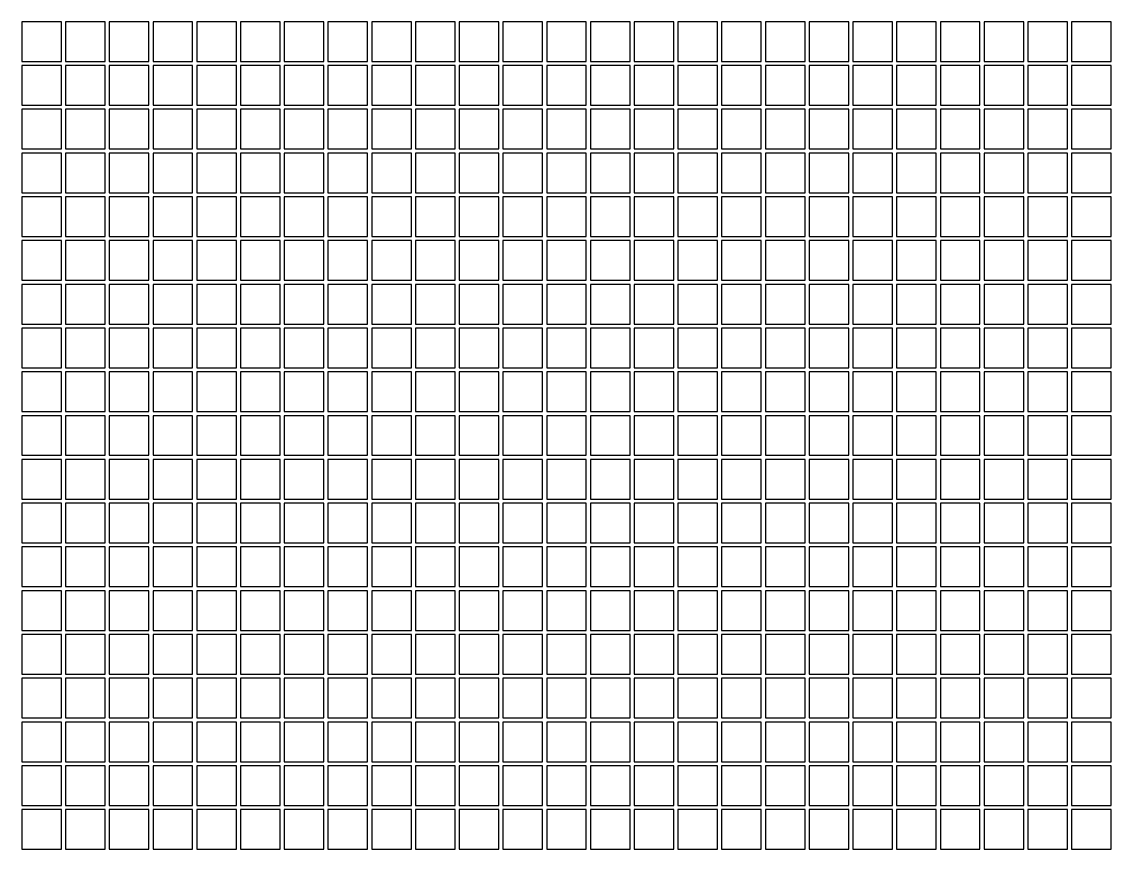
# Model space of a CAD drawing. Extents: x -1 to 152, y 0 to 80.
# Drawn here: x 87.31 to 91.544, y 50.17 to 53.384 of the extents above; entities that cross this region are included whole.
import ezdxf

# ---------------------------------------------------------------- set-up
doc = ezdxf.new("R2010")
doc.units = 0
doc.header["$MEASUREMENT"] = 0
doc.layers.add('Pixel', color=4, linetype='Continuous')

msp = doc.modelspace()

# ---------------------------------------------------------------- linework, layer by layer
at = {"layer": 'Pixel'}
for points in [[(87.31, 53.23), (87.464, 53.23), (87.464, 53.384), (87.31, 53.384)], [(87.48, 53.23), (87.634, 53.23), (87.634, 53.384), (87.48, 53.384)], [(87.65, 53.23), (87.804, 53.23), (87.804, 53.384), (87.65, 53.384)], [(87.82, 53.23), (87.974, 53.23), (87.974, 53.384), (87.82, 53.384)], [(87.99, 53.23), (88.144, 53.23), (88.144, 53.384), (87.99, 53.384)], [(88.16, 53.23), (88.314, 53.23), (88.314, 53.384), (88.16, 53.384)], [(88.33, 53.23), (88.484, 53.23), (88.484, 53.384), (88.33, 53.384)], [(88.5, 53.23), (88.654, 53.23), (88.654, 53.384), (88.5, 53.384)], [(88.67, 53.23), (88.824, 53.23), (88.824, 53.384), (88.67, 53.384)], [(88.84, 53.23), (88.994, 53.23), (88.994, 53.384), (88.84, 53.384)], [(89.01, 53.23), (89.164, 53.23), (89.164, 53.384), (89.01, 53.384)], [(89.18, 53.23), (89.334, 53.23), (89.334, 53.384), (89.18, 53.384)], [(89.35, 53.23), (89.504, 53.23), (89.504, 53.384), (89.35, 53.384)], [(89.52, 53.23), (89.674, 53.23), (89.674, 53.384), (89.52, 53.384)], [(89.69, 53.23), (89.844, 53.23), (89.844, 53.384), (89.69, 53.384)], [(89.86, 53.23), (90.014, 53.23), (90.014, 53.384), (89.86, 53.384)], [(90.03, 53.23), (90.184, 53.23), (90.184, 53.384), (90.03, 53.384)], [(90.2, 53.23), (90.354, 53.23), (90.354, 53.384), (90.2, 53.384)], [(90.37, 53.23), (90.524, 53.23), (90.524, 53.384), (90.37, 53.384)], [(90.54, 53.23), (90.694, 53.23), (90.694, 53.384), (90.54, 53.384)], [(90.71, 53.23), (90.864, 53.23), (90.864, 53.384), (90.71, 53.384)], [(90.88, 53.23), (91.034, 53.23), (91.034, 53.384), (90.88, 53.384)], [(91.05, 53.23), (91.204, 53.23), (91.204, 53.384), (91.05, 53.384)], [(91.22, 53.23), (91.374, 53.23), (91.374, 53.384), (91.22, 53.384)], [(91.39, 53.23), (91.544, 53.23), (91.544, 53.384), (91.39, 53.384)], [(87.31, 53.06), (87.464, 53.06), (87.464, 53.214), (87.31, 53.214)], [(87.48, 53.06), (87.634, 53.06), (87.634, 53.214), (87.48, 53.214)], [(87.65, 53.06), (87.804, 53.06), (87.804, 53.214), (87.65, 53.214)], [(87.82, 53.06), (87.974, 53.06), (87.974, 53.214), (87.82, 53.214)], [(87.99, 53.06), (88.144, 53.06), (88.144, 53.214), (87.99, 53.214)], [(88.16, 53.06), (88.314, 53.06), (88.314, 53.214), (88.16, 53.214)], [(88.33, 53.06), (88.484, 53.06), (88.484, 53.214), (88.33, 53.214)], [(88.5, 53.06), (88.654, 53.06), (88.654, 53.214), (88.5, 53.214)], [(88.67, 53.06), (88.824, 53.06), (88.824, 53.214), (88.67, 53.214)], [(88.84, 53.06), (88.994, 53.06), (88.994, 53.214), (88.84, 53.214)], [(89.01, 53.06), (89.164, 53.06), (89.164, 53.214), (89.01, 53.214)], [(89.18, 53.06), (89.334, 53.06), (89.334, 53.214), (89.18, 53.214)], [(89.35, 53.06), (89.504, 53.06), (89.504, 53.214), (89.35, 53.214)], [(89.52, 53.06), (89.674, 53.06), (89.674, 53.214), (89.52, 53.214)], [(89.69, 53.06), (89.844, 53.06), (89.844, 53.214), (89.69, 53.214)], [(89.86, 53.06), (90.014, 53.06), (90.014, 53.214), (89.86, 53.214)], [(90.03, 53.06), (90.184, 53.06), (90.184, 53.214), (90.03, 53.214)], [(90.2, 53.06), (90.354, 53.06), (90.354, 53.214), (90.2, 53.214)], [(90.37, 53.06), (90.524, 53.06), (90.524, 53.214), (90.37, 53.214)], [(90.54, 53.06), (90.694, 53.06), (90.694, 53.214), (90.54, 53.214)], [(90.71, 53.06), (90.864, 53.06), (90.864, 53.214), (90.71, 53.214)], [(90.88, 53.06), (91.034, 53.06), (91.034, 53.214), (90.88, 53.214)], [(91.05, 53.06), (91.204, 53.06), (91.204, 53.214), (91.05, 53.214)], [(91.22, 53.06), (91.374, 53.06), (91.374, 53.214), (91.22, 53.214)], [(91.39, 53.06), (91.544, 53.06), (91.544, 53.214), (91.39, 53.214)], [(87.31, 52.89), (87.464, 52.89), (87.464, 53.044), (87.31, 53.044)], [(87.48, 52.89), (87.634, 52.89), (87.634, 53.044), (87.48, 53.044)], [(87.65, 52.89), (87.804, 52.89), (87.804, 53.044), (87.65, 53.044)], [(87.82, 52.89), (87.974, 52.89), (87.974, 53.044), (87.82, 53.044)], [(87.99, 52.89), (88.144, 52.89), (88.144, 53.044), (87.99, 53.044)], [(88.16, 52.89), (88.314, 52.89), (88.314, 53.044), (88.16, 53.044)], [(88.33, 52.89), (88.484, 52.89), (88.484, 53.044), (88.33, 53.044)], [(88.5, 52.89), (88.654, 52.89), (88.654, 53.044), (88.5, 53.044)], [(88.67, 52.89), (88.824, 52.89), (88.824, 53.044), (88.67, 53.044)], [(88.84, 52.89), (88.994, 52.89), (88.994, 53.044), (88.84, 53.044)], [(89.01, 52.89), (89.164, 52.89), (89.164, 53.044), (89.01, 53.044)], [(89.18, 52.89), (89.334, 52.89), (89.334, 53.044), (89.18, 53.044)], [(89.35, 52.89), (89.504, 52.89), (89.504, 53.044), (89.35, 53.044)], [(89.52, 52.89), (89.674, 52.89), (89.674, 53.044), (89.52, 53.044)], [(89.69, 52.89), (89.844, 52.89), (89.844, 53.044), (89.69, 53.044)], [(89.86, 52.89), (90.014, 52.89), (90.014, 53.044), (89.86, 53.044)], [(90.03, 52.89), (90.184, 52.89), (90.184, 53.044), (90.03, 53.044)], [(90.2, 52.89), (90.354, 52.89), (90.354, 53.044), (90.2, 53.044)], [(90.37, 52.89), (90.524, 52.89), (90.524, 53.044), (90.37, 53.044)], [(90.54, 52.89), (90.694, 52.89), (90.694, 53.044), (90.54, 53.044)], [(90.71, 52.89), (90.864, 52.89), (90.864, 53.044), (90.71, 53.044)], [(90.88, 52.89), (91.034, 52.89), (91.034, 53.044), (90.88, 53.044)], [(91.05, 52.89), (91.204, 52.89), (91.204, 53.044), (91.05, 53.044)], [(91.22, 52.89), (91.374, 52.89), (91.374, 53.044), (91.22, 53.044)], [(91.39, 52.89), (91.544, 52.89), (91.544, 53.044), (91.39, 53.044)], [(87.31, 52.72), (87.464, 52.72), (87.464, 52.874), (87.31, 52.874)], [(87.48, 52.72), (87.634, 52.72), (87.634, 52.874), (87.48, 52.874)], [(87.65, 52.72), (87.804, 52.72), (87.804, 52.874), (87.65, 52.874)], [(87.82, 52.72), (87.974, 52.72), (87.974, 52.874), (87.82, 52.874)], [(87.99, 52.72), (88.144, 52.72), (88.144, 52.874), (87.99, 52.874)], [(88.16, 52.72), (88.314, 52.72), (88.314, 52.874), (88.16, 52.874)], [(88.33, 52.72), (88.484, 52.72), (88.484, 52.874), (88.33, 52.874)], [(88.5, 52.72), (88.654, 52.72), (88.654, 52.874), (88.5, 52.874)], [(88.67, 52.72), (88.824, 52.72), (88.824, 52.874), (88.67, 52.874)], [(88.84, 52.72), (88.994, 52.72), (88.994, 52.874), (88.84, 52.874)], [(89.01, 52.72), (89.164, 52.72), (89.164, 52.874), (89.01, 52.874)], [(89.18, 52.72), (89.334, 52.72), (89.334, 52.874), (89.18, 52.874)], [(89.35, 52.72), (89.504, 52.72), (89.504, 52.874), (89.35, 52.874)], [(89.52, 52.72), (89.674, 52.72), (89.674, 52.874), (89.52, 52.874)], [(89.69, 52.72), (89.844, 52.72), (89.844, 52.874), (89.69, 52.874)], [(89.86, 52.72), (90.014, 52.72), (90.014, 52.874), (89.86, 52.874)], [(90.03, 52.72), (90.184, 52.72), (90.184, 52.874), (90.03, 52.874)], [(90.2, 52.72), (90.354, 52.72), (90.354, 52.874), (90.2, 52.874)], [(90.37, 52.72), (90.524, 52.72), (90.524, 52.874), (90.37, 52.874)], [(90.54, 52.72), (90.694, 52.72), (90.694, 52.874), (90.54, 52.874)], [(90.71, 52.72), (90.864, 52.72), (90.864, 52.874), (90.71, 52.874)], [(90.88, 52.72), (91.034, 52.72), (91.034, 52.874), (90.88, 52.874)], [(91.05, 52.72), (91.204, 52.72), (91.204, 52.874), (91.05, 52.874)], [(91.22, 52.72), (91.374, 52.72), (91.374, 52.874), (91.22, 52.874)], [(91.39, 52.72), (91.544, 52.72), (91.544, 52.874), (91.39, 52.874)], [(87.31, 52.55), (87.464, 52.55), (87.464, 52.704), (87.31, 52.704)], [(87.48, 52.55), (87.634, 52.55), (87.634, 52.704), (87.48, 52.704)], [(87.65, 52.55), (87.804, 52.55), (87.804, 52.704), (87.65, 52.704)], [(87.82, 52.55), (87.974, 52.55), (87.974, 52.704), (87.82, 52.704)], [(87.99, 52.55), (88.144, 52.55), (88.144, 52.704), (87.99, 52.704)], [(88.16, 52.55), (88.314, 52.55), (88.314, 52.704), (88.16, 52.704)], [(88.33, 52.55), (88.484, 52.55), (88.484, 52.704), (88.33, 52.704)], [(88.5, 52.55), (88.654, 52.55), (88.654, 52.704), (88.5, 52.704)], [(88.67, 52.55), (88.824, 52.55), (88.824, 52.704), (88.67, 52.704)], [(88.84, 52.55), (88.994, 52.55), (88.994, 52.704), (88.84, 52.704)], [(89.01, 52.55), (89.164, 52.55), (89.164, 52.704), (89.01, 52.704)], [(89.18, 52.55), (89.334, 52.55), (89.334, 52.704), (89.18, 52.704)], [(89.35, 52.55), (89.504, 52.55), (89.504, 52.704), (89.35, 52.704)], [(89.52, 52.55), (89.674, 52.55), (89.674, 52.704), (89.52, 52.704)], [(89.69, 52.55), (89.844, 52.55), (89.844, 52.704), (89.69, 52.704)], [(89.86, 52.55), (90.014, 52.55), (90.014, 52.704), (89.86, 52.704)], [(90.03, 52.55), (90.184, 52.55), (90.184, 52.704), (90.03, 52.704)], [(90.2, 52.55), (90.354, 52.55), (90.354, 52.704), (90.2, 52.704)], [(90.37, 52.55), (90.524, 52.55), (90.524, 52.704), (90.37, 52.704)], [(90.54, 52.55), (90.694, 52.55), (90.694, 52.704), (90.54, 52.704)], [(90.71, 52.55), (90.864, 52.55), (90.864, 52.704), (90.71, 52.704)], [(90.88, 52.55), (91.034, 52.55), (91.034, 52.704), (90.88, 52.704)], [(91.05, 52.55), (91.204, 52.55), (91.204, 52.704), (91.05, 52.704)], [(91.22, 52.55), (91.374, 52.55), (91.374, 52.704), (91.22, 52.704)], [(91.39, 52.55), (91.544, 52.55), (91.544, 52.704), (91.39, 52.704)], [(87.31, 52.38), (87.464, 52.38), (87.464, 52.534), (87.31, 52.534)], [(87.48, 52.38), (87.634, 52.38), (87.634, 52.534), (87.48, 52.534)], [(87.65, 52.38), (87.804, 52.38), (87.804, 52.534), (87.65, 52.534)], [(87.82, 52.38), (87.974, 52.38), (87.974, 52.534), (87.82, 52.534)], [(87.99, 52.38), (88.144, 52.38), (88.144, 52.534), (87.99, 52.534)], [(88.16, 52.38), (88.314, 52.38), (88.314, 52.534), (88.16, 52.534)], [(88.33, 52.38), (88.484, 52.38), (88.484, 52.534), (88.33, 52.534)], [(88.5, 52.38), (88.654, 52.38), (88.654, 52.534), (88.5, 52.534)], [(88.67, 52.38), (88.824, 52.38), (88.824, 52.534), (88.67, 52.534)], [(88.84, 52.38), (88.994, 52.38), (88.994, 52.534), (88.84, 52.534)], [(89.01, 52.38), (89.164, 52.38), (89.164, 52.534), (89.01, 52.534)], [(89.18, 52.38), (89.334, 52.38), (89.334, 52.534), (89.18, 52.534)], [(89.35, 52.38), (89.504, 52.38), (89.504, 52.534), (89.35, 52.534)], [(89.52, 52.38), (89.674, 52.38), (89.674, 52.534), (89.52, 52.534)], [(89.69, 52.38), (89.844, 52.38), (89.844, 52.534), (89.69, 52.534)], [(89.86, 52.38), (90.014, 52.38), (90.014, 52.534), (89.86, 52.534)], [(90.03, 52.38), (90.184, 52.38), (90.184, 52.534), (90.03, 52.534)], [(90.2, 52.38), (90.354, 52.38), (90.354, 52.534), (90.2, 52.534)], [(90.37, 52.38), (90.524, 52.38), (90.524, 52.534), (90.37, 52.534)], [(90.54, 52.38), (90.694, 52.38), (90.694, 52.534), (90.54, 52.534)], [(90.71, 52.38), (90.864, 52.38), (90.864, 52.534), (90.71, 52.534)], [(90.88, 52.38), (91.034, 52.38), (91.034, 52.534), (90.88, 52.534)], [(91.05, 52.38), (91.204, 52.38), (91.204, 52.534), (91.05, 52.534)], [(91.22, 52.38), (91.374, 52.38), (91.374, 52.534), (91.22, 52.534)], [(91.39, 52.38), (91.544, 52.38), (91.544, 52.534), (91.39, 52.534)], [(87.31, 52.21), (87.464, 52.21), (87.464, 52.364), (87.31, 52.364)], [(87.48, 52.21), (87.634, 52.21), (87.634, 52.364), (87.48, 52.364)], [(87.65, 52.21), (87.804, 52.21), (87.804, 52.364), (87.65, 52.364)], [(87.82, 52.21), (87.974, 52.21), (87.974, 52.364), (87.82, 52.364)], [(87.99, 52.21), (88.144, 52.21), (88.144, 52.364), (87.99, 52.364)], [(88.16, 52.21), (88.314, 52.21), (88.314, 52.364), (88.16, 52.364)], [(88.33, 52.21), (88.484, 52.21), (88.484, 52.364), (88.33, 52.364)], [(88.5, 52.21), (88.654, 52.21), (88.654, 52.364), (88.5, 52.364)], [(88.67, 52.21), (88.824, 52.21), (88.824, 52.364), (88.67, 52.364)], [(88.84, 52.21), (88.994, 52.21), (88.994, 52.364), (88.84, 52.364)], [(89.01, 52.21), (89.164, 52.21), (89.164, 52.364), (89.01, 52.364)], [(89.18, 52.21), (89.334, 52.21), (89.334, 52.364), (89.18, 52.364)], [(89.35, 52.21), (89.504, 52.21), (89.504, 52.364), (89.35, 52.364)], [(89.52, 52.21), (89.674, 52.21), (89.674, 52.364), (89.52, 52.364)], [(89.69, 52.21), (89.844, 52.21), (89.844, 52.364), (89.69, 52.364)], [(89.86, 52.21), (90.014, 52.21), (90.014, 52.364), (89.86, 52.364)], [(90.03, 52.21), (90.184, 52.21), (90.184, 52.364), (90.03, 52.364)], [(90.2, 52.21), (90.354, 52.21), (90.354, 52.364), (90.2, 52.364)], [(90.37, 52.21), (90.524, 52.21), (90.524, 52.364), (90.37, 52.364)], [(90.54, 52.21), (90.694, 52.21), (90.694, 52.364), (90.54, 52.364)], [(90.71, 52.21), (90.864, 52.21), (90.864, 52.364), (90.71, 52.364)], [(90.88, 52.21), (91.034, 52.21), (91.034, 52.364), (90.88, 52.364)], [(91.05, 52.21), (91.204, 52.21), (91.204, 52.364), (91.05, 52.364)], [(91.22, 52.21), (91.374, 52.21), (91.374, 52.364), (91.22, 52.364)], [(91.39, 52.21), (91.544, 52.21), (91.544, 52.364), (91.39, 52.364)], [(87.31, 52.04), (87.464, 52.04), (87.464, 52.194), (87.31, 52.194)], [(87.48, 52.04), (87.634, 52.04), (87.634, 52.194), (87.48, 52.194)], [(87.65, 52.04), (87.804, 52.04), (87.804, 52.194), (87.65, 52.194)], [(87.82, 52.04), (87.974, 52.04), (87.974, 52.194), (87.82, 52.194)], [(87.99, 52.04), (88.144, 52.04), (88.144, 52.194), (87.99, 52.194)], [(88.16, 52.04), (88.314, 52.04), (88.314, 52.194), (88.16, 52.194)], [(88.33, 52.04), (88.484, 52.04), (88.484, 52.194), (88.33, 52.194)], [(88.5, 52.04), (88.654, 52.04), (88.654, 52.194), (88.5, 52.194)], [(88.67, 52.04), (88.824, 52.04), (88.824, 52.194), (88.67, 52.194)], [(88.84, 52.04), (88.994, 52.04), (88.994, 52.194), (88.84, 52.194)], [(89.01, 52.04), (89.164, 52.04), (89.164, 52.194), (89.01, 52.194)], [(89.18, 52.04), (89.334, 52.04), (89.334, 52.194), (89.18, 52.194)], [(89.35, 52.04), (89.504, 52.04), (89.504, 52.194), (89.35, 52.194)], [(89.52, 52.04), (89.674, 52.04), (89.674, 52.194), (89.52, 52.194)], [(89.69, 52.04), (89.844, 52.04), (89.844, 52.194), (89.69, 52.194)], [(89.86, 52.04), (90.014, 52.04), (90.014, 52.194), (89.86, 52.194)], [(90.03, 52.04), (90.184, 52.04), (90.184, 52.194), (90.03, 52.194)], [(90.2, 52.04), (90.354, 52.04), (90.354, 52.194), (90.2, 52.194)], [(90.37, 52.04), (90.524, 52.04), (90.524, 52.194), (90.37, 52.194)], [(90.54, 52.04), (90.694, 52.04), (90.694, 52.194), (90.54, 52.194)], [(90.71, 52.04), (90.864, 52.04), (90.864, 52.194), (90.71, 52.194)], [(90.88, 52.04), (91.034, 52.04), (91.034, 52.194), (90.88, 52.194)], [(91.05, 52.04), (91.204, 52.04), (91.204, 52.194), (91.05, 52.194)], [(91.22, 52.04), (91.374, 52.04), (91.374, 52.194), (91.22, 52.194)], [(91.39, 52.04), (91.544, 52.04), (91.544, 52.194), (91.39, 52.194)], [(87.31, 51.87), (87.464, 51.87), (87.464, 52.024), (87.31, 52.024)], [(87.48, 51.87), (87.634, 51.87), (87.634, 52.024), (87.48, 52.024)], [(87.65, 51.87), (87.804, 51.87), (87.804, 52.024), (87.65, 52.024)], [(87.82, 51.87), (87.974, 51.87), (87.974, 52.024), (87.82, 52.024)], [(87.99, 51.87), (88.144, 51.87), (88.144, 52.024), (87.99, 52.024)], [(88.16, 51.87), (88.314, 51.87), (88.314, 52.024), (88.16, 52.024)], [(88.33, 51.87), (88.484, 51.87), (88.484, 52.024), (88.33, 52.024)], [(88.5, 51.87), (88.654, 51.87), (88.654, 52.024), (88.5, 52.024)], [(88.67, 51.87), (88.824, 51.87), (88.824, 52.024), (88.67, 52.024)], [(88.84, 51.87), (88.994, 51.87), (88.994, 52.024), (88.84, 52.024)], [(89.01, 51.87), (89.164, 51.87), (89.164, 52.024), (89.01, 52.024)], [(89.18, 51.87), (89.334, 51.87), (89.334, 52.024), (89.18, 52.024)], [(89.35, 51.87), (89.504, 51.87), (89.504, 52.024), (89.35, 52.024)], [(89.52, 51.87), (89.674, 51.87), (89.674, 52.024), (89.52, 52.024)], [(89.69, 51.87), (89.844, 51.87), (89.844, 52.024), (89.69, 52.024)], [(89.86, 51.87), (90.014, 51.87), (90.014, 52.024), (89.86, 52.024)], [(90.03, 51.87), (90.184, 51.87), (90.184, 52.024), (90.03, 52.024)], [(90.2, 51.87), (90.354, 51.87), (90.354, 52.024), (90.2, 52.024)], [(90.37, 51.87), (90.524, 51.87), (90.524, 52.024), (90.37, 52.024)], [(90.54, 51.87), (90.694, 51.87), (90.694, 52.024), (90.54, 52.024)], [(90.71, 51.87), (90.864, 51.87), (90.864, 52.024), (90.71, 52.024)], [(90.88, 51.87), (91.034, 51.87), (91.034, 52.024), (90.88, 52.024)], [(91.05, 51.87), (91.204, 51.87), (91.204, 52.024), (91.05, 52.024)], [(91.22, 51.87), (91.374, 51.87), (91.374, 52.024), (91.22, 52.024)], [(91.39, 51.87), (91.544, 51.87), (91.544, 52.024), (91.39, 52.024)], [(87.31, 51.7), (87.464, 51.7), (87.464, 51.854), (87.31, 51.854)], [(87.48, 51.7), (87.634, 51.7), (87.634, 51.854), (87.48, 51.854)], [(87.65, 51.7), (87.804, 51.7), (87.804, 51.854), (87.65, 51.854)], [(87.82, 51.7), (87.974, 51.7), (87.974, 51.854), (87.82, 51.854)], [(87.99, 51.7), (88.144, 51.7), (88.144, 51.854), (87.99, 51.854)], [(88.16, 51.7), (88.314, 51.7), (88.314, 51.854), (88.16, 51.854)], [(88.33, 51.7), (88.484, 51.7), (88.484, 51.854), (88.33, 51.854)], [(88.5, 51.7), (88.654, 51.7), (88.654, 51.854), (88.5, 51.854)], [(88.67, 51.7), (88.824, 51.7), (88.824, 51.854), (88.67, 51.854)], [(88.84, 51.7), (88.994, 51.7), (88.994, 51.854), (88.84, 51.854)], [(89.01, 51.7), (89.164, 51.7), (89.164, 51.854), (89.01, 51.854)], [(89.18, 51.7), (89.334, 51.7), (89.334, 51.854), (89.18, 51.854)], [(89.35, 51.7), (89.504, 51.7), (89.504, 51.854), (89.35, 51.854)], [(89.52, 51.7), (89.674, 51.7), (89.674, 51.854), (89.52, 51.854)], [(89.69, 51.7), (89.844, 51.7), (89.844, 51.854), (89.69, 51.854)], [(89.86, 51.7), (90.014, 51.7), (90.014, 51.854), (89.86, 51.854)], [(90.03, 51.7), (90.184, 51.7), (90.184, 51.854), (90.03, 51.854)], [(90.2, 51.7), (90.354, 51.7), (90.354, 51.854), (90.2, 51.854)], [(90.37, 51.7), (90.524, 51.7), (90.524, 51.854), (90.37, 51.854)], [(90.54, 51.7), (90.694, 51.7), (90.694, 51.854), (90.54, 51.854)], [(90.71, 51.7), (90.864, 51.7), (90.864, 51.854), (90.71, 51.854)], [(90.88, 51.7), (91.034, 51.7), (91.034, 51.854), (90.88, 51.854)], [(91.05, 51.7), (91.204, 51.7), (91.204, 51.854), (91.05, 51.854)], [(91.22, 51.7), (91.374, 51.7), (91.374, 51.854), (91.22, 51.854)], [(91.39, 51.7), (91.544, 51.7), (91.544, 51.854), (91.39, 51.854)], [(87.31, 51.53), (87.464, 51.53), (87.464, 51.684), (87.31, 51.684)], [(87.48, 51.53), (87.634, 51.53), (87.634, 51.684), (87.48, 51.684)], [(87.65, 51.53), (87.804, 51.53), (87.804, 51.684), (87.65, 51.684)], [(87.82, 51.53), (87.974, 51.53), (87.974, 51.684), (87.82, 51.684)], [(87.99, 51.53), (88.144, 51.53), (88.144, 51.684), (87.99, 51.684)], [(88.16, 51.53), (88.314, 51.53), (88.314, 51.684), (88.16, 51.684)], [(88.33, 51.53), (88.484, 51.53), (88.484, 51.684), (88.33, 51.684)], [(88.5, 51.53), (88.654, 51.53), (88.654, 51.684), (88.5, 51.684)], [(88.67, 51.53), (88.824, 51.53), (88.824, 51.684), (88.67, 51.684)], [(88.84, 51.53), (88.994, 51.53), (88.994, 51.684), (88.84, 51.684)], [(89.01, 51.53), (89.164, 51.53), (89.164, 51.684), (89.01, 51.684)], [(89.18, 51.53), (89.334, 51.53), (89.334, 51.684), (89.18, 51.684)], [(89.35, 51.53), (89.504, 51.53), (89.504, 51.684), (89.35, 51.684)], [(89.52, 51.53), (89.674, 51.53), (89.674, 51.684), (89.52, 51.684)], [(89.69, 51.53), (89.844, 51.53), (89.844, 51.684), (89.69, 51.684)], [(89.86, 51.53), (90.014, 51.53), (90.014, 51.684), (89.86, 51.684)], [(90.03, 51.53), (90.184, 51.53), (90.184, 51.684), (90.03, 51.684)], [(90.2, 51.53), (90.354, 51.53), (90.354, 51.684), (90.2, 51.684)], [(90.37, 51.53), (90.524, 51.53), (90.524, 51.684), (90.37, 51.684)], [(90.54, 51.53), (90.694, 51.53), (90.694, 51.684), (90.54, 51.684)], [(90.71, 51.53), (90.864, 51.53), (90.864, 51.684), (90.71, 51.684)], [(90.88, 51.53), (91.034, 51.53), (91.034, 51.684), (90.88, 51.684)], [(91.05, 51.53), (91.204, 51.53), (91.204, 51.684), (91.05, 51.684)], [(91.22, 51.53), (91.374, 51.53), (91.374, 51.684), (91.22, 51.684)], [(91.39, 51.53), (91.544, 51.53), (91.544, 51.684), (91.39, 51.684)], [(87.31, 51.36), (87.464, 51.36), (87.464, 51.514), (87.31, 51.514)], [(87.48, 51.36), (87.634, 51.36), (87.634, 51.514), (87.48, 51.514)], [(87.65, 51.36), (87.804, 51.36), (87.804, 51.514), (87.65, 51.514)], [(87.82, 51.36), (87.974, 51.36), (87.974, 51.514), (87.82, 51.514)], [(87.99, 51.36), (88.144, 51.36), (88.144, 51.514), (87.99, 51.514)], [(88.16, 51.36), (88.314, 51.36), (88.314, 51.514), (88.16, 51.514)], [(88.33, 51.36), (88.484, 51.36), (88.484, 51.514), (88.33, 51.514)], [(88.5, 51.36), (88.654, 51.36), (88.654, 51.514), (88.5, 51.514)], [(88.67, 51.36), (88.824, 51.36), (88.824, 51.514), (88.67, 51.514)], [(88.84, 51.36), (88.994, 51.36), (88.994, 51.514), (88.84, 51.514)], [(89.01, 51.36), (89.164, 51.36), (89.164, 51.514), (89.01, 51.514)], [(89.18, 51.36), (89.334, 51.36), (89.334, 51.514), (89.18, 51.514)], [(89.35, 51.36), (89.504, 51.36), (89.504, 51.514), (89.35, 51.514)], [(89.52, 51.36), (89.674, 51.36), (89.674, 51.514), (89.52, 51.514)], [(89.69, 51.36), (89.844, 51.36), (89.844, 51.514), (89.69, 51.514)], [(89.86, 51.36), (90.014, 51.36), (90.014, 51.514), (89.86, 51.514)], [(90.03, 51.36), (90.184, 51.36), (90.184, 51.514), (90.03, 51.514)], [(90.2, 51.36), (90.354, 51.36), (90.354, 51.514), (90.2, 51.514)], [(90.37, 51.36), (90.524, 51.36), (90.524, 51.514), (90.37, 51.514)], [(90.54, 51.36), (90.694, 51.36), (90.694, 51.514), (90.54, 51.514)], [(90.71, 51.36), (90.864, 51.36), (90.864, 51.514), (90.71, 51.514)], [(90.88, 51.36), (91.034, 51.36), (91.034, 51.514), (90.88, 51.514)], [(91.05, 51.36), (91.204, 51.36), (91.204, 51.514), (91.05, 51.514)], [(91.22, 51.36), (91.374, 51.36), (91.374, 51.514), (91.22, 51.514)], [(91.39, 51.36), (91.544, 51.36), (91.544, 51.514), (91.39, 51.514)], [(87.31, 51.19), (87.464, 51.19), (87.464, 51.344), (87.31, 51.344)], [(87.48, 51.19), (87.634, 51.19), (87.634, 51.344), (87.48, 51.344)], [(87.65, 51.19), (87.804, 51.19), (87.804, 51.344), (87.65, 51.344)], [(87.82, 51.19), (87.974, 51.19), (87.974, 51.344), (87.82, 51.344)], [(87.99, 51.19), (88.144, 51.19), (88.144, 51.344), (87.99, 51.344)], [(88.16, 51.19), (88.314, 51.19), (88.314, 51.344), (88.16, 51.344)], [(88.33, 51.19), (88.484, 51.19), (88.484, 51.344), (88.33, 51.344)], [(88.5, 51.19), (88.654, 51.19), (88.654, 51.344), (88.5, 51.344)], [(88.67, 51.19), (88.824, 51.19), (88.824, 51.344), (88.67, 51.344)], [(88.84, 51.19), (88.994, 51.19), (88.994, 51.344), (88.84, 51.344)], [(89.01, 51.19), (89.164, 51.19), (89.164, 51.344), (89.01, 51.344)], [(89.18, 51.19), (89.334, 51.19), (89.334, 51.344), (89.18, 51.344)], [(89.35, 51.19), (89.504, 51.19), (89.504, 51.344), (89.35, 51.344)], [(89.52, 51.19), (89.674, 51.19), (89.674, 51.344), (89.52, 51.344)], [(89.69, 51.19), (89.844, 51.19), (89.844, 51.344), (89.69, 51.344)], [(89.86, 51.19), (90.014, 51.19), (90.014, 51.344), (89.86, 51.344)], [(90.03, 51.19), (90.184, 51.19), (90.184, 51.344), (90.03, 51.344)], [(90.2, 51.19), (90.354, 51.19), (90.354, 51.344), (90.2, 51.344)], [(90.37, 51.19), (90.524, 51.19), (90.524, 51.344), (90.37, 51.344)], [(90.54, 51.19), (90.694, 51.19), (90.694, 51.344), (90.54, 51.344)], [(90.71, 51.19), (90.864, 51.19), (90.864, 51.344), (90.71, 51.344)], [(90.88, 51.19), (91.034, 51.19), (91.034, 51.344), (90.88, 51.344)], [(91.05, 51.19), (91.204, 51.19), (91.204, 51.344), (91.05, 51.344)], [(91.22, 51.19), (91.374, 51.19), (91.374, 51.344), (91.22, 51.344)], [(91.39, 51.19), (91.544, 51.19), (91.544, 51.344), (91.39, 51.344)], [(87.31, 51.02), (87.464, 51.02), (87.464, 51.174), (87.31, 51.174)], [(87.48, 51.02), (87.634, 51.02), (87.634, 51.174), (87.48, 51.174)], [(87.65, 51.02), (87.804, 51.02), (87.804, 51.174), (87.65, 51.174)], [(87.82, 51.02), (87.974, 51.02), (87.974, 51.174), (87.82, 51.174)], [(87.99, 51.02), (88.144, 51.02), (88.144, 51.174), (87.99, 51.174)], [(88.16, 51.02), (88.314, 51.02), (88.314, 51.174), (88.16, 51.174)], [(88.33, 51.02), (88.484, 51.02), (88.484, 51.174), (88.33, 51.174)], [(88.5, 51.02), (88.654, 51.02), (88.654, 51.174), (88.5, 51.174)], [(88.67, 51.02), (88.824, 51.02), (88.824, 51.174), (88.67, 51.174)], [(88.84, 51.02), (88.994, 51.02), (88.994, 51.174), (88.84, 51.174)], [(89.01, 51.02), (89.164, 51.02), (89.164, 51.174), (89.01, 51.174)], [(89.18, 51.02), (89.334, 51.02), (89.334, 51.174), (89.18, 51.174)], [(89.35, 51.02), (89.504, 51.02), (89.504, 51.174), (89.35, 51.174)], [(89.52, 51.02), (89.674, 51.02), (89.674, 51.174), (89.52, 51.174)], [(89.69, 51.02), (89.844, 51.02), (89.844, 51.174), (89.69, 51.174)], [(89.86, 51.02), (90.014, 51.02), (90.014, 51.174), (89.86, 51.174)], [(90.03, 51.02), (90.184, 51.02), (90.184, 51.174), (90.03, 51.174)], [(90.2, 51.02), (90.354, 51.02), (90.354, 51.174), (90.2, 51.174)], [(90.37, 51.02), (90.524, 51.02), (90.524, 51.174), (90.37, 51.174)], [(90.54, 51.02), (90.694, 51.02), (90.694, 51.174), (90.54, 51.174)], [(90.71, 51.02), (90.864, 51.02), (90.864, 51.174), (90.71, 51.174)], [(90.88, 51.02), (91.034, 51.02), (91.034, 51.174), (90.88, 51.174)], [(91.05, 51.02), (91.204, 51.02), (91.204, 51.174), (91.05, 51.174)], [(91.22, 51.02), (91.374, 51.02), (91.374, 51.174), (91.22, 51.174)], [(91.39, 51.02), (91.544, 51.02), (91.544, 51.174), (91.39, 51.174)], [(87.31, 50.85), (87.464, 50.85), (87.464, 51.004), (87.31, 51.004)], [(87.48, 50.85), (87.634, 50.85), (87.634, 51.004), (87.48, 51.004)], [(87.65, 50.85), (87.804, 50.85), (87.804, 51.004), (87.65, 51.004)], [(87.82, 50.85), (87.974, 50.85), (87.974, 51.004), (87.82, 51.004)], [(87.99, 50.85), (88.144, 50.85), (88.144, 51.004), (87.99, 51.004)], [(88.16, 50.85), (88.314, 50.85), (88.314, 51.004), (88.16, 51.004)], [(88.33, 50.85), (88.484, 50.85), (88.484, 51.004), (88.33, 51.004)], [(88.5, 50.85), (88.654, 50.85), (88.654, 51.004), (88.5, 51.004)], [(88.67, 50.85), (88.824, 50.85), (88.824, 51.004), (88.67, 51.004)], [(88.84, 50.85), (88.994, 50.85), (88.994, 51.004), (88.84, 51.004)], [(89.01, 50.85), (89.164, 50.85), (89.164, 51.004), (89.01, 51.004)], [(89.18, 50.85), (89.334, 50.85), (89.334, 51.004), (89.18, 51.004)], [(89.35, 50.85), (89.504, 50.85), (89.504, 51.004), (89.35, 51.004)], [(89.52, 50.85), (89.674, 50.85), (89.674, 51.004), (89.52, 51.004)], [(89.69, 50.85), (89.844, 50.85), (89.844, 51.004), (89.69, 51.004)], [(89.86, 50.85), (90.014, 50.85), (90.014, 51.004), (89.86, 51.004)], [(90.03, 50.85), (90.184, 50.85), (90.184, 51.004), (90.03, 51.004)], [(90.2, 50.85), (90.354, 50.85), (90.354, 51.004), (90.2, 51.004)], [(90.37, 50.85), (90.524, 50.85), (90.524, 51.004), (90.37, 51.004)], [(90.54, 50.85), (90.694, 50.85), (90.694, 51.004), (90.54, 51.004)], [(90.71, 50.85), (90.864, 50.85), (90.864, 51.004), (90.71, 51.004)], [(90.88, 50.85), (91.034, 50.85), (91.034, 51.004), (90.88, 51.004)], [(91.05, 50.85), (91.204, 50.85), (91.204, 51.004), (91.05, 51.004)], [(91.22, 50.85), (91.374, 50.85), (91.374, 51.004), (91.22, 51.004)], [(91.39, 50.85), (91.544, 50.85), (91.544, 51.004), (91.39, 51.004)], [(87.31, 50.68), (87.464, 50.68), (87.464, 50.834), (87.31, 50.834)], [(87.48, 50.68), (87.634, 50.68), (87.634, 50.834), (87.48, 50.834)], [(87.65, 50.68), (87.804, 50.68), (87.804, 50.834), (87.65, 50.834)], [(87.82, 50.68), (87.974, 50.68), (87.974, 50.834), (87.82, 50.834)], [(87.99, 50.68), (88.144, 50.68), (88.144, 50.834), (87.99, 50.834)], [(88.16, 50.68), (88.314, 50.68), (88.314, 50.834), (88.16, 50.834)], [(88.33, 50.68), (88.484, 50.68), (88.484, 50.834), (88.33, 50.834)], [(88.5, 50.68), (88.654, 50.68), (88.654, 50.834), (88.5, 50.834)], [(88.67, 50.68), (88.824, 50.68), (88.824, 50.834), (88.67, 50.834)], [(88.84, 50.68), (88.994, 50.68), (88.994, 50.834), (88.84, 50.834)], [(89.01, 50.68), (89.164, 50.68), (89.164, 50.834), (89.01, 50.834)], [(89.18, 50.68), (89.334, 50.68), (89.334, 50.834), (89.18, 50.834)], [(89.35, 50.68), (89.504, 50.68), (89.504, 50.834), (89.35, 50.834)], [(89.52, 50.68), (89.674, 50.68), (89.674, 50.834), (89.52, 50.834)], [(89.69, 50.68), (89.844, 50.68), (89.844, 50.834), (89.69, 50.834)], [(89.86, 50.68), (90.014, 50.68), (90.014, 50.834), (89.86, 50.834)], [(90.03, 50.68), (90.184, 50.68), (90.184, 50.834), (90.03, 50.834)], [(90.2, 50.68), (90.354, 50.68), (90.354, 50.834), (90.2, 50.834)], [(90.37, 50.68), (90.524, 50.68), (90.524, 50.834), (90.37, 50.834)], [(90.54, 50.68), (90.694, 50.68), (90.694, 50.834), (90.54, 50.834)], [(90.71, 50.68), (90.864, 50.68), (90.864, 50.834), (90.71, 50.834)], [(90.88, 50.68), (91.034, 50.68), (91.034, 50.834), (90.88, 50.834)], [(91.05, 50.68), (91.204, 50.68), (91.204, 50.834), (91.05, 50.834)], [(91.22, 50.68), (91.374, 50.68), (91.374, 50.834), (91.22, 50.834)], [(91.39, 50.68), (91.544, 50.68), (91.544, 50.834), (91.39, 50.834)], [(87.31, 50.51), (87.464, 50.51), (87.464, 50.664), (87.31, 50.664)], [(87.48, 50.51), (87.634, 50.51), (87.634, 50.664), (87.48, 50.664)], [(87.65, 50.51), (87.804, 50.51), (87.804, 50.664), (87.65, 50.664)], [(87.82, 50.51), (87.974, 50.51), (87.974, 50.664), (87.82, 50.664)], [(87.99, 50.51), (88.144, 50.51), (88.144, 50.664), (87.99, 50.664)], [(88.16, 50.51), (88.314, 50.51), (88.314, 50.664), (88.16, 50.664)], [(88.33, 50.51), (88.484, 50.51), (88.484, 50.664), (88.33, 50.664)], [(88.5, 50.51), (88.654, 50.51), (88.654, 50.664), (88.5, 50.664)], [(88.67, 50.51), (88.824, 50.51), (88.824, 50.664), (88.67, 50.664)], [(88.84, 50.51), (88.994, 50.51), (88.994, 50.664), (88.84, 50.664)], [(89.01, 50.51), (89.164, 50.51), (89.164, 50.664), (89.01, 50.664)], [(89.18, 50.51), (89.334, 50.51), (89.334, 50.664), (89.18, 50.664)], [(89.35, 50.51), (89.504, 50.51), (89.504, 50.664), (89.35, 50.664)], [(89.52, 50.51), (89.674, 50.51), (89.674, 50.664), (89.52, 50.664)], [(89.69, 50.51), (89.844, 50.51), (89.844, 50.664), (89.69, 50.664)], [(89.86, 50.51), (90.014, 50.51), (90.014, 50.664), (89.86, 50.664)], [(90.03, 50.51), (90.184, 50.51), (90.184, 50.664), (90.03, 50.664)], [(90.2, 50.51), (90.354, 50.51), (90.354, 50.664), (90.2, 50.664)], [(90.37, 50.51), (90.524, 50.51), (90.524, 50.664), (90.37, 50.664)], [(90.54, 50.51), (90.694, 50.51), (90.694, 50.664), (90.54, 50.664)], [(90.71, 50.51), (90.864, 50.51), (90.864, 50.664), (90.71, 50.664)], [(90.88, 50.51), (91.034, 50.51), (91.034, 50.664), (90.88, 50.664)], [(91.05, 50.51), (91.204, 50.51), (91.204, 50.664), (91.05, 50.664)], [(91.22, 50.51), (91.374, 50.51), (91.374, 50.664), (91.22, 50.664)], [(91.39, 50.51), (91.544, 50.51), (91.544, 50.664), (91.39, 50.664)], [(87.31, 50.34), (87.464, 50.34), (87.464, 50.494), (87.31, 50.494)], [(87.48, 50.34), (87.634, 50.34), (87.634, 50.494), (87.48, 50.494)], [(87.65, 50.34), (87.804, 50.34), (87.804, 50.494), (87.65, 50.494)], [(87.82, 50.34), (87.974, 50.34), (87.974, 50.494), (87.82, 50.494)], [(87.99, 50.34), (88.144, 50.34), (88.144, 50.494), (87.99, 50.494)], [(88.16, 50.34), (88.314, 50.34), (88.314, 50.494), (88.16, 50.494)], [(88.33, 50.34), (88.484, 50.34), (88.484, 50.494), (88.33, 50.494)], [(88.5, 50.34), (88.654, 50.34), (88.654, 50.494), (88.5, 50.494)], [(88.67, 50.34), (88.824, 50.34), (88.824, 50.494), (88.67, 50.494)], [(88.84, 50.34), (88.994, 50.34), (88.994, 50.494), (88.84, 50.494)], [(89.01, 50.34), (89.164, 50.34), (89.164, 50.494), (89.01, 50.494)], [(89.18, 50.34), (89.334, 50.34), (89.334, 50.494), (89.18, 50.494)], [(89.35, 50.34), (89.504, 50.34), (89.504, 50.494), (89.35, 50.494)], [(89.52, 50.34), (89.674, 50.34), (89.674, 50.494), (89.52, 50.494)], [(89.69, 50.34), (89.844, 50.34), (89.844, 50.494), (89.69, 50.494)], [(89.86, 50.34), (90.014, 50.34), (90.014, 50.494), (89.86, 50.494)], [(90.03, 50.34), (90.184, 50.34), (90.184, 50.494), (90.03, 50.494)], [(90.2, 50.34), (90.354, 50.34), (90.354, 50.494), (90.2, 50.494)], [(90.37, 50.34), (90.524, 50.34), (90.524, 50.494), (90.37, 50.494)], [(90.54, 50.34), (90.694, 50.34), (90.694, 50.494), (90.54, 50.494)], [(90.71, 50.34), (90.864, 50.34), (90.864, 50.494), (90.71, 50.494)], [(90.88, 50.34), (91.034, 50.34), (91.034, 50.494), (90.88, 50.494)], [(91.05, 50.34), (91.204, 50.34), (91.204, 50.494), (91.05, 50.494)], [(91.22, 50.34), (91.374, 50.34), (91.374, 50.494), (91.22, 50.494)], [(91.39, 50.34), (91.544, 50.34), (91.544, 50.494), (91.39, 50.494)], [(87.31, 50.17), (87.464, 50.17), (87.464, 50.324), (87.31, 50.324)], [(87.48, 50.17), (87.634, 50.17), (87.634, 50.324), (87.48, 50.324)], [(87.65, 50.17), (87.804, 50.17), (87.804, 50.324), (87.65, 50.324)], [(87.82, 50.17), (87.974, 50.17), (87.974, 50.324), (87.82, 50.324)], [(87.99, 50.17), (88.144, 50.17), (88.144, 50.324), (87.99, 50.324)], [(88.16, 50.17), (88.314, 50.17), (88.314, 50.324), (88.16, 50.324)], [(88.33, 50.17), (88.484, 50.17), (88.484, 50.324), (88.33, 50.324)], [(88.5, 50.17), (88.654, 50.17), (88.654, 50.324), (88.5, 50.324)], [(88.67, 50.17), (88.824, 50.17), (88.824, 50.324), (88.67, 50.324)], [(88.84, 50.17), (88.994, 50.17), (88.994, 50.324), (88.84, 50.324)], [(89.01, 50.17), (89.164, 50.17), (89.164, 50.324), (89.01, 50.324)], [(89.18, 50.17), (89.334, 50.17), (89.334, 50.324), (89.18, 50.324)], [(89.35, 50.17), (89.504, 50.17), (89.504, 50.324), (89.35, 50.324)], [(89.52, 50.17), (89.674, 50.17), (89.674, 50.324), (89.52, 50.324)], [(89.69, 50.17), (89.844, 50.17), (89.844, 50.324), (89.69, 50.324)], [(89.86, 50.17), (90.014, 50.17), (90.014, 50.324), (89.86, 50.324)], [(90.03, 50.17), (90.184, 50.17), (90.184, 50.324), (90.03, 50.324)], [(90.2, 50.17), (90.354, 50.17), (90.354, 50.324), (90.2, 50.324)], [(90.37, 50.17), (90.524, 50.17), (90.524, 50.324), (90.37, 50.324)], [(90.54, 50.17), (90.694, 50.17), (90.694, 50.324), (90.54, 50.324)], [(90.71, 50.17), (90.864, 50.17), (90.864, 50.324), (90.71, 50.324)], [(90.88, 50.17), (91.034, 50.17), (91.034, 50.324), (90.88, 50.324)], [(91.05, 50.17), (91.204, 50.17), (91.204, 50.324), (91.05, 50.324)], [(91.22, 50.17), (91.374, 50.17), (91.374, 50.324), (91.22, 50.324)], [(91.39, 50.17), (91.544, 50.17), (91.544, 50.324), (91.39, 50.324)]]:
    msp.add_lwpolyline(points, close=True, dxfattribs=at)

doc.saveas('drawing.dxf')
